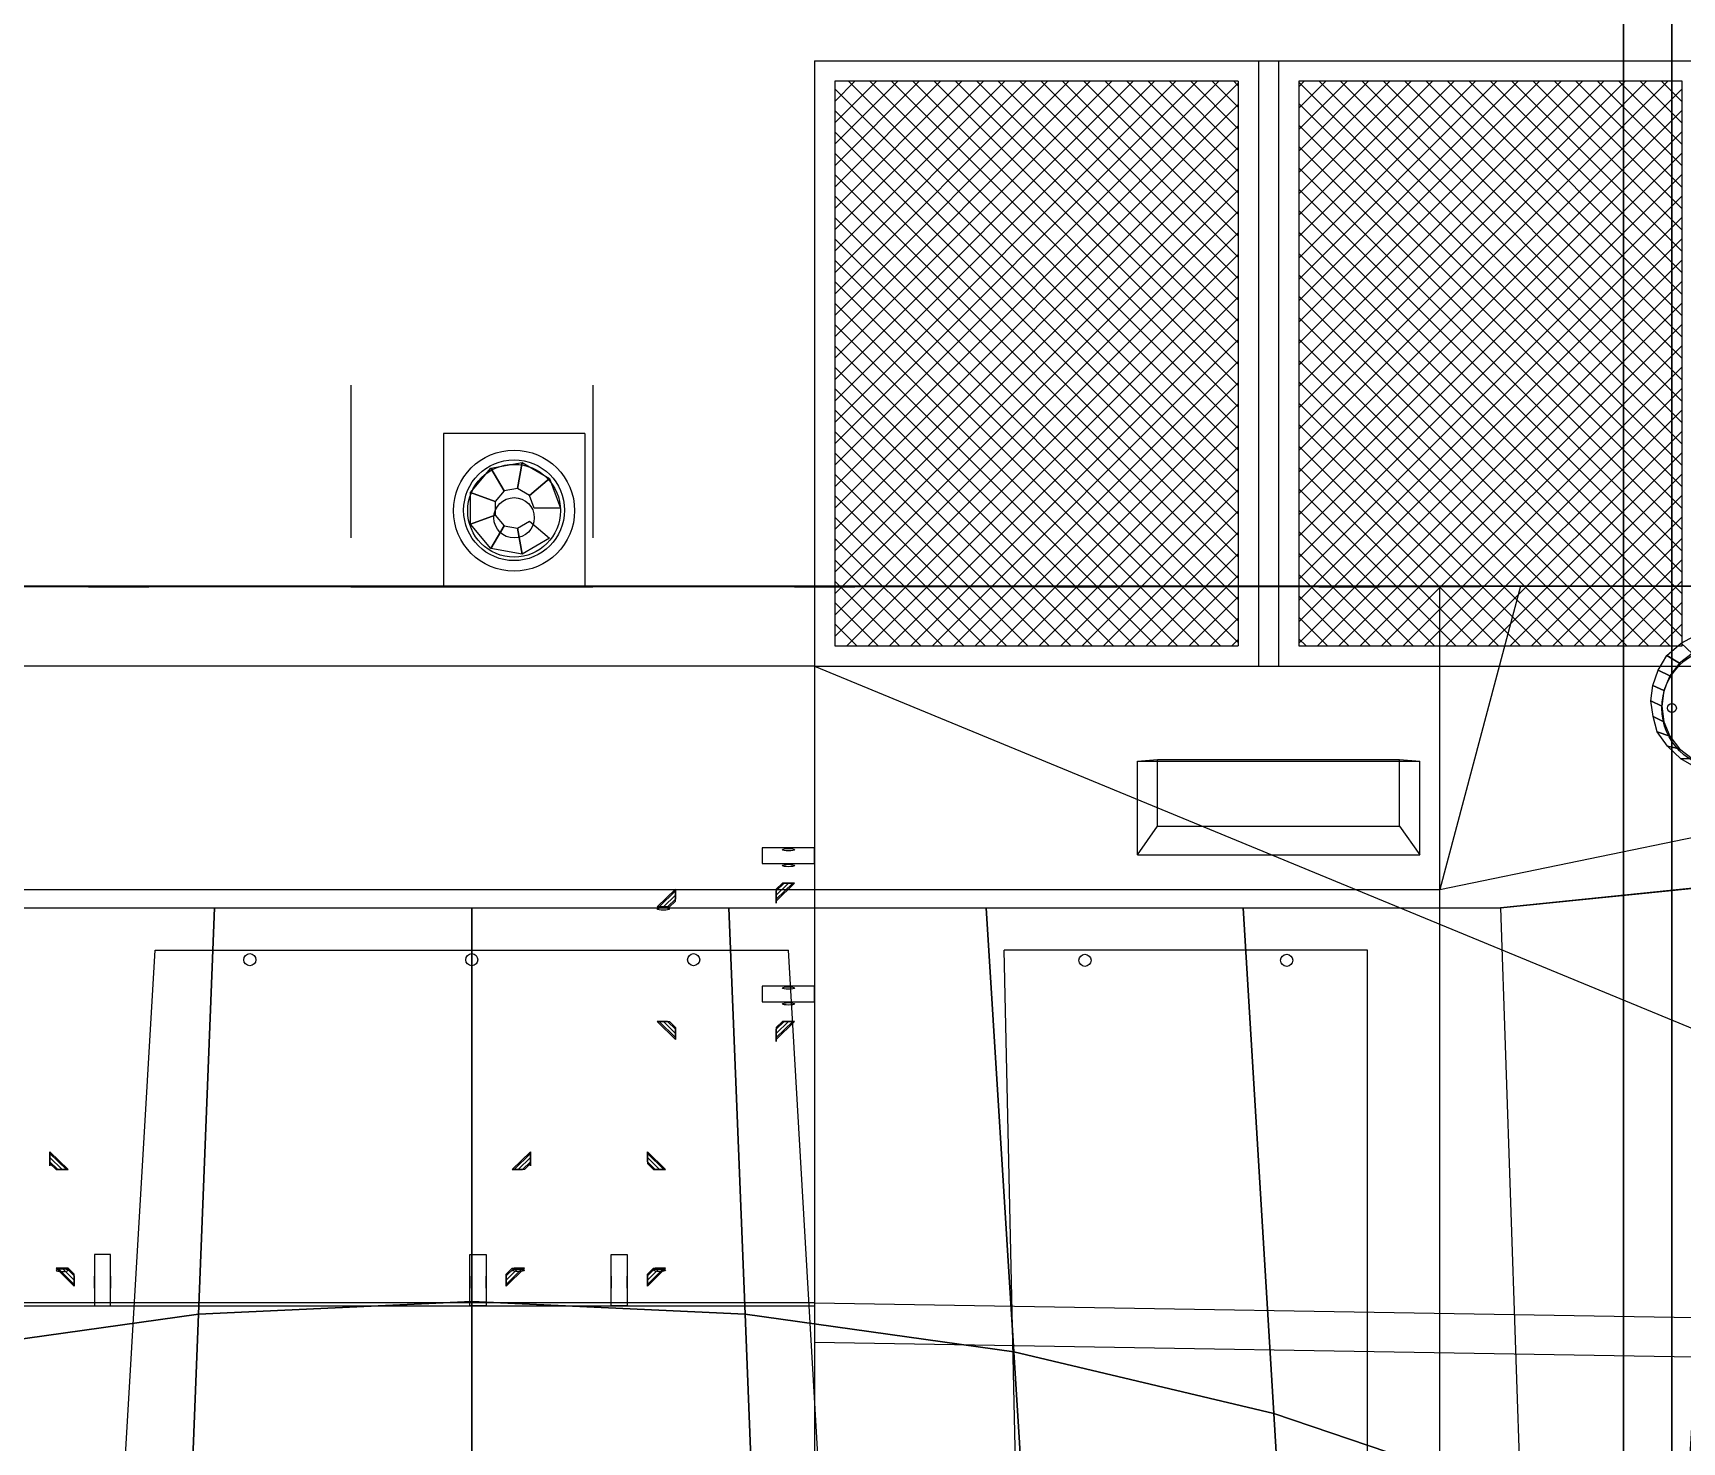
# Model space of a CAD drawing. Extents: x -54 to 215, y -235 to 116.
# Drawn here: x 120.43 to 161.3, y -32.39 to 2.52 of the extents above; entities that cross this region are included whole.
import ezdxf

# ---------------------------------------------------------------- set-up
doc = ezdxf.new("R2010")
doc.units = 0
doc.layers.get('0').update_dxf_attribs({"linetype": 'CONTINUOUS'})
doc.layers.add('A', color=7, linetype='CONTINUOUS')
doc.layers.add('HATCH', color=7, linetype='CONTINUOUS')

# ---------------------------------------------------------------- blocks, each defined once
blk = doc.blocks.new('*X')
at = {"color": 0}
for p, q in [((-21.633, -22.164, 11.2), (-12.11, -12.64, 11.2)), ((-21.633, -21.633, 11.2), (-12.64, -12.64, 11.2)), ((-21.633, -21.103, 11.2), (-13.17, -12.64, 11.2)), ((-21.633, -20.573, 11.2), (-13.701, -12.64, 11.2)), ((-21.633, -20.042, 11.2), (-14.231, -12.64, 11.2)), ((-21.633, -19.512, 11.2), (-14.761, -12.64, 11.2)), ((-21.633, -18.982, 11.2), (-15.292, -12.64, 11.2)), ((-21.633, -18.451, 11.2), (-15.822, -12.64, 11.2)), ((-21.633, -17.921, 11.2), (-16.352, -12.64, 11.2)), ((-21.633, -17.391, 11.2), (-16.883, -12.64, 11.2)), ((-21.633, -16.86, 11.2), (-17.413, -12.64, 11.2)), ((-21.633, -16.33, 11.2), (-17.943, -12.64, 11.2)), ((-21.633, -15.8, 11.2), (-18.474, -12.64, 11.2)), ((-21.633, -15.269, 11.2), (-19.004, -12.64, 11.2)), ((-21.633, -14.739, 11.2), (-19.534, -12.64, 11.2)), ((-21.633, -14.209, 11.2), (-20.065, -12.64, 11.2)), ((-21.633, -13.678, 11.2), (-20.595, -12.64, 11.2)), ((-21.633, -13.148, 11.2), (-21.125, -12.64, 11.2)), ((-11.633, -22.308, 11.2), (-21.301, -12.64, 11.2)), ((-11.633, -21.778, 11.2), (-20.771, -12.64, 11.2)), ((-11.633, -21.247, 11.2), (-20.24, -12.64, 11.2)), ((-11.633, -20.717, 11.2), (-19.71, -12.64, 11.2)), ((-11.633, -20.187, 11.2), (-19.18, -12.64, 11.2)), ((-11.633, -19.656, 11.2), (-18.649, -12.64, 11.2)), ((-11.633, -19.126, 11.2), (-18.119, -12.64, 11.2)), ((-11.633, -18.596, 11.2), (-17.589, -12.64, 11.2)), ((-11.633, -18.065, 11.2), (-17.058, -12.64, 11.2)), ((-11.633, -17.535, 11.2), (-16.528, -12.64, 11.2)), ((-11.633, -17.005, 11.2), (-15.998, -12.64, 11.2)), ((-11.633, -16.474, 11.2), (-15.467, -12.64, 11.2)), ((-11.633, -15.944, 11.2), (-14.937, -12.64, 11.2)), ((-11.633, -15.414, 11.2), (-14.407, -12.64, 11.2)), ((-11.633, -14.883, 11.2), (-13.876, -12.64, 11.2)), ((-11.633, -14.353, 11.2), (-13.346, -12.64, 11.2)), ((-11.633, -13.823, 11.2), (-12.816, -12.64, 11.2)), ((-11.633, -13.292, 11.2), (-12.285, -12.64, 11.2)), ((-11.633, -12.762, 11.2), (-11.755, -12.64, 11.2)), ((-10.133, -18.619, 11.2), (-4.155, -12.64, 11.2)), ((-10.133, -18.088, 11.2), (-4.685, -12.64, 11.2)), ((-10.133, -17.558, 11.2), (-5.215, -12.64, 11.2)), ((-10.133, -17.028, 11.2), (-5.746, -12.64, 11.2)), ((-10.133, -16.497, 11.2), (-6.276, -12.64, 11.2)), ((-10.133, -15.967, 11.2), (-6.806, -12.64, 11.2)), ((-10.133, -15.437, 11.2), (-7.337, -12.64, 11.2)), ((-10.133, -14.906, 11.2), (-7.867, -12.64, 11.2)), ((-10.133, -14.376, 11.2), (-8.397, -12.64, 11.2)), ((-10.133, -13.846, 11.2), (-8.928, -12.64, 11.2)), ((-10.133, -13.315, 11.2), (-9.458, -12.64, 11.2)), ((-10.133, -12.785, 11.2), (-9.988, -12.64, 11.2)), ((-10.133, -19.149, 11.2), (-3.624, -12.64, 11.2)), ((-10.133, -19.679, 11.2), (-3.094, -12.64, 11.2)), ((-10.133, -20.21, 11.2), (-2.564, -12.64, 11.2)), ((-10.133, -20.74, 11.2), (-2.033, -12.64, 11.2)), ((-10.133, -21.27, 11.2), (-1.503, -12.64, 11.2)), ((-10.133, -21.8, 11.2), (-0.973, -12.64, 11.2)), ((-0.633, -22.171, 11.2), (-10.133, -12.671, 11.2)), ((-0.633, -21.641, 11.2), (-9.634, -12.64, 11.2)), ((-0.633, -21.11, 11.2), (-9.103, -12.64, 11.2)), ((-0.633, -20.58, 11.2), (-8.573, -12.64, 11.2)), ((-0.633, -20.05, 11.2), (-8.043, -12.64, 11.2)), ((-0.633, -19.519, 11.2), (-7.512, -12.64, 11.2)), ((-0.633, -18.989, 11.2), (-6.982, -12.64, 11.2)), ((-0.633, -18.459, 11.2), (-6.452, -12.64, 11.2)), ((-0.633, -17.928, 11.2), (-5.921, -12.64, 11.2)), ((-0.633, -17.398, 11.2), (-5.391, -12.64, 11.2)), ((-0.633, -16.868, 11.2), (-4.861, -12.64, 11.2)), ((-0.633, -16.337, 11.2), (-4.33, -12.64, 11.2)), ((-0.633, -15.807, 11.2), (-3.8, -12.64, 11.2)), ((-0.633, -15.277, 11.2), (-3.27, -12.64, 11.2)), ((-0.633, -14.746, 11.2), (-2.739, -12.64, 11.2)), ((-0.633, -14.216, 11.2), (-2.209, -12.64, 11.2)), ((-0.633, -13.686, 11.2), (-1.679, -12.64, 11.2)), ((-0.633, -13.155, 11.2), (-1.149, -12.64, 11.2)), ((-21.633, -22.694, 11.2), (-11.633, -12.694, 11.2)), ((-11.633, -22.838, 11.2), (-21.633, -12.838, 11.2)), ((-10.133, -22.331, 11.2), (-0.633, -12.831, 11.2)), ((-21.633, -23.224, 11.2), (-11.633, -13.224, 11.2)), ((-11.633, -23.369, 11.2), (-21.633, -13.369, 11.2)), ((-0.633, -22.701, 11.2), (-10.133, -13.201, 11.2)), ((-10.133, -22.861, 11.2), (-0.633, -13.361, 11.2)), ((-21.633, -23.755, 11.2), (-11.633, -13.755, 11.2)), ((-0.633, -23.232, 11.2), (-10.133, -13.732, 11.2)), ((-10.133, -23.391, 11.2), (-0.633, -13.891, 11.2)), ((-11.633, -23.899, 11.2), (-21.633, -13.899, 11.2)), ((-21.633, -24.285, 11.2), (-11.633, -14.285, 11.2)), ((-0.633, -23.762, 11.2), (-10.133, -14.262, 11.2)), ((-11.633, -24.429, 11.2), (-21.633, -14.429, 11.2)), ((-10.133, -23.922, 11.2), (-0.633, -14.422, 11.2)), ((-21.633, -24.815, 11.2), (-11.633, -14.815, 11.2)), ((-11.633, -24.96, 11.2), (-21.633, -14.96, 11.2)), ((-0.633, -24.292, 11.2), (-10.133, -14.792, 11.2)), ((-10.133, -24.452, 11.2), (-0.633, -14.952, 11.2)), ((-21.633, -25.346, 11.2), (-11.633, -15.346, 11.2)), ((-11.633, -25.49, 11.2), (-21.633, -15.49, 11.2)), ((-0.633, -24.823, 11.2), (-10.133, -15.323, 11.2)), ((-10.133, -24.982, 11.2), (-0.633, -15.482, 11.2)), ((-21.633, -25.876, 11.2), (-11.633, -15.876, 11.2)), ((-0.633, -25.353, 11.2), (-10.133, -15.853, 11.2)), ((-11.633, -26.02, 11.2), (-21.633, -16.02, 11.2)), ((-10.133, -25.513, 11.2), (-0.633, -16.013, 11.2)), ((-21.633, -26.406, 11.2), (-11.633, -16.406, 11.2)), ((-11.633, -26.551, 11.2), (-21.633, -16.551, 11.2)), ((-0.633, -25.883, 11.2), (-10.133, -16.383, 11.2)), ((-10.133, -26.043, 11.2), (-0.633, -16.543, 11.2)), ((-12.074, -26.64, 11.2), (-21.633, -17.081, 11.2)), ((-21.337, -26.64, 11.2), (-11.633, -16.937, 11.2)), ((-0.633, -26.414, 11.2), (-10.133, -16.914, 11.2)), ((-10.133, -26.573, 11.2), (-0.633, -17.073, 11.2)), ((-20.806, -26.64, 11.2), (-11.633, -17.467, 11.2)), ((-0.937, -26.64, 11.2), (-10.133, -17.444, 11.2)), ((-12.604, -26.64, 11.2), (-21.633, -17.611, 11.2)), ((-1.467, -26.64, 11.2), (-10.133, -17.974, 11.2)), ((-9.67, -26.64, 11.2), (-0.633, -17.604, 11.2)), ((-13.135, -26.64, 11.2), (-21.633, -18.142, 11.2)), ((-20.276, -26.64, 11.2), (-11.633, -17.997, 11.2)), ((-9.139, -26.64, 11.2), (-0.633, -18.134, 11.2)), ((-13.665, -26.64, 11.2), (-21.633, -18.672, 11.2)), ((-19.746, -26.64, 11.2), (-11.633, -18.528, 11.2)), ((-1.998, -26.64, 11.2), (-10.133, -18.505, 11.2)), ((-8.609, -26.64, 11.2), (-0.633, -18.664, 11.2)), ((-14.195, -26.64, 11.2), (-21.633, -19.202, 11.2)), ((-19.215, -26.64, 11.2), (-11.633, -19.058, 11.2)), ((-2.528, -26.64, 11.2), (-10.133, -19.035, 11.2)), ((-8.079, -26.64, 11.2), (-0.633, -19.195, 11.2)), ((-18.685, -26.64, 11.2), (-11.633, -19.588, 11.2)), ((-3.058, -26.64, 11.2), (-10.133, -19.565, 11.2)), ((-14.726, -26.64, 11.2), (-21.633, -19.733, 11.2)), ((-7.548, -26.64, 11.2), (-0.633, -19.725, 11.2)), ((-15.256, -26.64, 11.2), (-21.633, -20.263, 11.2)), ((-18.155, -26.64, 11.2), (-11.633, -20.119, 11.2)), ((-3.589, -26.64, 11.2), (-10.133, -20.096, 11.2)), ((-7.018, -26.64, 11.2), (-0.633, -20.255, 11.2)), ((-15.786, -26.64, 11.2), (-21.633, -20.793, 11.2)), ((-17.624, -26.64, 11.2), (-11.633, -20.649, 11.2)), ((-4.119, -26.64, 11.2), (-10.133, -20.626, 11.2)), ((-6.488, -26.64, 11.2), (-0.633, -20.786, 11.2)), ((-17.094, -26.64, 11.2), (-11.633, -21.179, 11.2)), ((-4.649, -26.64, 11.2), (-10.133, -21.156, 11.2)), ((-16.317, -26.64, 11.2), (-21.633, -21.324, 11.2)), ((-5.957, -26.64, 11.2), (-0.633, -21.316, 11.2)), ((-16.847, -26.64, 11.2), (-21.633, -21.854, 11.2)), ((-16.564, -26.64, 11.2), (-11.633, -21.71, 11.2)), ((-5.18, -26.64, 11.2), (-10.133, -21.687, 11.2)), ((-5.427, -26.64, 11.2), (-0.633, -21.846, 11.2)), ((-17.377, -26.64, 11.2), (-21.633, -22.384, 11.2)), ((-16.033, -26.64, 11.2), (-11.633, -22.24, 11.2)), ((-5.71, -26.64, 11.2), (-10.133, -22.217, 11.2)), ((-4.897, -26.64, 11.2), (-0.633, -22.377, 11.2)), ((-15.503, -26.64, 11.2), (-11.633, -22.77, 11.2)), ((-6.24, -26.64, 11.2), (-10.133, -22.747, 11.2)), ((-17.908, -26.64, 11.2), (-21.633, -22.914, 11.2)), ((-6.771, -26.64, 11.2), (-10.133, -23.278, 11.2)), ((-4.366, -26.64, 11.2), (-0.633, -22.907, 11.2)), ((-18.438, -26.64, 11.2), (-21.633, -23.445, 11.2)), ((-14.973, -26.64, 11.2), (-11.633, -23.3, 11.2)), ((-3.836, -26.64, 11.2), (-0.633, -23.437, 11.2)), ((-18.968, -26.64, 11.2), (-21.633, -23.975, 11.2)), ((-14.442, -26.64, 11.2), (-11.633, -23.831, 11.2)), ((-7.301, -26.64, 11.2), (-10.133, -23.808, 11.2)), ((-3.306, -26.64, 11.2), (-0.633, -23.968, 11.2)), ((-19.499, -26.64, 11.2), (-21.633, -24.505, 11.2)), ((-13.912, -26.64, 11.2), (-11.633, -24.361, 11.2)), ((-7.831, -26.64, 11.2), (-10.133, -24.338, 11.2)), ((-2.775, -26.64, 11.2), (-0.633, -24.498, 11.2)), ((-13.382, -26.64, 11.2), (-11.633, -24.891, 11.2)), ((-8.362, -26.64, 11.2), (-10.133, -24.869, 11.2)), ((-20.029, -26.64, 11.2), (-21.633, -25.036, 11.2)), ((-2.245, -26.64, 11.2), (-0.633, -25.028, 11.2)), ((-20.559, -26.64, 11.2), (-21.633, -25.566, 11.2)), ((-12.851, -26.64, 11.2), (-11.633, -25.422, 11.2)), ((-8.892, -26.64, 11.2), (-10.133, -25.399, 11.2)), ((-1.715, -26.64, 11.2), (-0.633, -25.559, 11.2)), ((-21.09, -26.64, 11.2), (-21.633, -26.096, 11.2)), ((-12.321, -26.64, 11.2), (-11.633, -25.952, 11.2)), ((-9.422, -26.64, 11.2), (-10.133, -25.929, 11.2)), ((-1.184, -26.64, 11.2), (-0.633, -26.089, 11.2)), ((-11.791, -26.64, 11.2), (-11.633, -26.482, 11.2)), ((-9.953, -26.64, 11.2), (-10.133, -26.46, 11.2)), ((-21.62, -26.64, 11.2), (-21.633, -26.627, 11.2)), ((-0.654, -26.64, 11.2), (-0.633, -26.619, 11.2))]:
    blk.add_line(p, q, dxfattribs=at)
blk = doc.blocks.new('A')
at = {"color": 0}
for p, q in [((-0.4, 1.3), (-0.4, 0)), ((0, 1.3), (-0.4, 1.3)), ((0, 0), (0, 1.3)), ((3.5, 1.3), (3.1, 1.3)), ((3.1, 1.3), (3.1, 0)), ((3.5, 0), (3.5, 1.3)), ((-0.4, 0), (0, 0)), ((3.1, 0), (3.5, 0))]:
    blk.add_line(p, q, dxfattribs=at)
at = {"color": 0, "extrusion": (1, -6.12574e-17, -1.83664e-16)}
blk.add_circle((3.75, 0.25, 2), 0.15, dxfattribs=at)
at = {"color": 0, "extrusion": (-1.83664e-16, -1, -1.83664e-16)}
for centre in [(-1.2, 0.25, -0.95), (2.3, 0.25, -0.95), (2.3, 0.25, -0.95)]:
    blk.add_circle(centre, 0.15, dxfattribs=at)
at = {"color": 0, "extrusion": (1, 0, -1.83664e-16)}
for centre in [(0.65, 0.25, -0.4), (0.65, 0.25), (0.65, 0.25, 3.1), (0.65, 0.25, 3.5)]:
    blk.add_circle(centre, 0.15, dxfattribs=at)
at = {"color": 0, "invisible_edges": 15}
for points in [[(0, 1.3), (0, 0), (-0.4, 0), (-0.4, 1.3)], [(0, 1.3, 0.5), (0, 0, 0.5), (-0.4, 0, 0.5), (-0.4, 1.3, 0.5)], [(3.5, 1.3), (3.5, 0), (3.1, 0), (3.1, 1.3)], [(3.5, 1.3, 0.5), (3.5, 0, 0.5), (3.1, 0, 0.5), (3.1, 1.3, 0.5)]]:
    blk.add_3dface(points, dxfattribs=at)
at = {"color": 0}
mesh = blk.add_polymesh((2, 8), dxfattribs=dict(at, n_close=True))
for k, corner in enumerate([(-1.05, 3.45), (-1.094, 3.45), (-1.2, 3.45), (-1.306, 3.45), (-1.35, 3.45), (-1.306, 3.45), (-1.2, 3.45), (-1.094, 3.45), (-0.9, 3.6), (-0.9, 3.644), (-0.9, 3.75), (-0.9, 3.856), (-0.9, 3.9), (-0.9, 3.856), (-0.9, 3.75), (-0.9, 3.644)]):
    mesh.set_mesh_vertex(divmod(k, 8), corner)
mesh = blk.add_polymesh((2, 8), dxfattribs=dict(at, n_close=True))
for k, corner in enumerate([(2.15, 3.45), (2.194, 3.45), (2.3, 3.45), (2.406, 3.45), (2.45, 3.45), (2.406, 3.45), (2.3, 3.45), (2.194, 3.45), (2, 3.6), (2, 3.644), (2, 3.75), (2, 3.856), (2, 3.9), (2, 3.856), (2, 3.75), (2, 3.644)]):
    mesh.set_mesh_vertex(divmod(k, 8), corner)
mesh = blk.add_polymesh((2, 8), dxfattribs=dict(at, n_close=True))
for k, corner in enumerate([(-1.05, 0.95), (-1.094, 0.95), (-1.2, 0.95), (-1.306, 0.95), (-1.35, 0.95), (-1.306, 0.95), (-1.2, 0.95), (-1.094, 0.95), (-0.9, 0.8), (-0.9, 0.756), (-0.9, 0.65), (-0.9, 0.544), (-0.9, 0.5), (-0.9, 0.544), (-0.9, 0.65), (-0.9, 0.756)]):
    mesh.set_mesh_vertex(divmod(k, 8), corner)
mesh = blk.add_polymesh((2, 8), dxfattribs=dict(at, n_close=True))
for k, corner in enumerate([(2.45, 0.95), (2.406, 0.95), (2.3, 0.95), (2.194, 0.95), (2.15, 0.95), (2.194, 0.95), (2.3, 0.95), (2.406, 0.95), (2.6, 0.8), (2.6, 0.756), (2.6, 0.65), (2.6, 0.544), (2.6, 0.5), (2.6, 0.544), (2.6, 0.65), (2.6, 0.756)]):
    mesh.set_mesh_vertex(divmod(k, 8), corner)
blk = doc.blocks.new('M-1-01')
at = {"color": 0, "extrusion": (0, -0.199309, 0.979937)}
blk.add_line((-22.133, -43.901, 8.091), (-0.333, -44.257, 9.683), dxfattribs=at)
at = {"layer": 'A', "color": 0}
for p, q in [((-22.133, -12.14, 11.5), (-22.133, -27.14, 11.5)), ((-22.133, -12.14, 11.5), (1.867, -12.14, 11.5)), ((-11.133, -12.14, 11.5), (-11.133, -27.14, 11.5)), ((-10.633, -12.14, 11.5), (-10.633, -27.14, 11.5)), ((-21.633, -12.64, 11.5), (-21.633, -26.64, 11.5)), ((-11.633, -12.64, 11.5), (-21.633, -12.64, 11.5)), ((-11.633, -12.64, 11.5), (-11.633, -26.64, 11.5)), ((-0.633, -12.64, 11.5), (-10.133, -12.64, 11.5)), ((-10.133, -12.64, 11.5), (-10.133, -26.64, 11.5)), ((-0.633, -26.64, 11.5), (-0.633, -12.64, 11.5)), ((-21.633, -26.64, 11.5), (-11.633, -26.64, 11.5)), ((-10.133, -26.64, 11.5), (-0.633, -26.64, 11.5)), ((-22.133, -27.14, 11.5), (-48.133, -27.14, 11.5)), ((-22.133, -27.14, 11.5), (-0.133, -27.14, 11.5)), ((-22.133, -27.14, 11.5), (-0.333, -36.14, 11.5)), ((-22.133, -42.921, 8.29), (-48.133, -42.921, 8.29)), ((-48.133, -42.999, 8.674), (-22.133, -42.999, 8.674)), ((-22.133, -42.921, 8.29), (-0.333, -43.282, 9.901))]:
    blk.add_line(p, q, dxfattribs=at)
at = {"layer": 'A', "color": 0, "extrusion": (0, -0.199309, 0.979937)}
for p, q in [((-22.133, -27.14, 11.9), (-22.133, -42.999, 8.674)), ((-22.133, -27.14, 11.5), (-22.133, -42.921, 8.29)), ((-22.133, -42.921, 8.29), (-22.133, -42.999, 8.674)), ((-22.133, -42.921, 8.29), (-22.133, -56.64, 5.5))]:
    blk.add_line(p, q, dxfattribs=at)
at = {"layer": 'A', "color": 0, "extrusion": (-0.062999, -0.198913, 0.97799)}
blk.add_line((-22.133, -42.921, 8.59), (-22.133, -43.961, 8.385), dxfattribs=at)
at = {"layer": 'A', "color": 0, "invisible_edges": 15}
for points in [[(-61.633, 13.86, 11.9), (-61.633, -12.14, 11.9), (1.867, -12.14, 11.9), (1.867, 13.86, 11.9)], [(-48.133, -12.14, 11.9), (-22.133, -12.14, 11.9), (-22.133, -27.14, 11.9), (-48.133, -27.14, 11.9)], [(-22.133, -27.14, 11.5), (-22.133, -12.14, 11.5), (-21.633, -12.14, 11.5), (-21.633, -27.14, 11.5)], [(-21.633, -12.14, 11.5), (-11.633, -12.14, 11.5), (-11.633, -12.64, 11.5), (-21.633, -12.64, 11.5)], [(-11.133, -12.14, 11.5), (-11.133, -26.64, 11.5), (-11.633, -26.64, 11.5), (-11.633, -12.14, 11.5)], [(-11.133, -12.14, 11.5), (-11.133, -27.14, 11.5), (-10.133, -27.14, 11.5), (-10.133, -12.14, 11.5)], [(-10.133, -12.64, 11.5), (-10.133, -12.14, 11.5), (-0.633, -12.14, 11.5), (-0.633, -12.64, 11.5)], [(-0.133, -12.14, 11.5), (-0.133, -26.64, 11.5), (-0.633, -26.64, 11.5), (-0.633, -12.14, 11.5)], [(-21.633, -12.64, 11.2), (-11.633, -12.64, 11.2), (-11.633, -26.64, 11.2), (-21.633, -26.64, 11.2)], [(-10.133, -12.64, 11.2), (-0.633, -12.64, 11.2), (-0.633, -26.64, 11.2), (-10.133, -26.64, 11.2)], [(-21.633, -27.14, 11.5), (-21.633, -26.64, 11.5), (-11.133, -26.64, 11.5), (-11.133, -27.14, 11.5)], [(-10.133, -27.14, 11.5), (-10.133, -26.64, 11.5), (-0.133, -26.64, 11.5), (-0.133, -27.14, 11.5)], [(-48.133, -27.14, 11.9), (-22.133, -27.14, 11.9), (-22.133, -42.999, 8.674), (-48.133, -42.999, 8.674)], [(-48.133, -42.921, 8.29), (-48.133, -27.14, 11.5), (-22.133, -27.14, 11.5), (-22.133, -42.921, 8.29)], [(-22.133, -27.14, 11.9), (-22.133, -27.14, 11.5), (-22.133, -42.921, 8.29), (-22.133, -42.999, 8.674)], [(-22.133, -27.14, 11.5), (2.867, -27.14, 11.5), (2.867, -36.14, 11.5), (-0.333, -36.14, 11.5)], [(-22.133, -27.14, 11.5), (-0.333, -36.14, 11.5), (-0.333, -62.94, 5.5), (-22.133, -54.68, 5.899)], [(-80.633, -56.64, 5.5), (-22.133, -56.64, 5.5), (-22.133, -42.921, 8.29), (-80.633, -42.921, 8.29)], [(-48.133, -42.999, 8.674), (-22.133, -42.999, 8.674), (-22.133, -42.921, 8.29), (-48.133, -42.921, 8.29)], [(-22.133, -42.921, 8.59), (-22.133, -42.921, 8.29), (-22.133, -43.901, 8.091), (-22.133, -43.961, 8.385)], [(-22.133, -42.921, 8.59), (-22.133, -43.961, 8.385), (-0.333, -44.317, 9.977), (-0.333, -43.282, 10.201)]]:
    blk.add_3dface(points, dxfattribs=at)
at = {"layer": 'A', "color": 0, "extrusion": (0, -0.199309, 0.979937), "rotation": 90}
blk.add_blockref('A', (-22.133, -32.316, 17.071), dxfattribs=at)
at = {"layer": 'A', "color": 0, "extrusion": (0, -0.199309, 0.979937)}
blk.add_blockref('A', (-43.087, -40.407, 17.071), dxfattribs=at)
at = {"layer": 'A', "color": 0, "extrusion": (0, -0.199309, 0.979937), "xscale": -1}
blk.add_blockref('A', (-27.179, -40.407, 17.071), dxfattribs=at)
at = {"layer": 'HATCH', "color": 0}
blk.add_blockref('*X', (0, 0), dxfattribs=at)
blk.add_blockref('*X', (0, 0), dxfattribs=at)
blk.add_blockref('*X', (0, 0), dxfattribs=at)
blk.add_blockref('*X', (0, 0), dxfattribs=at)
blk.add_blockref('*X', (0, 0), dxfattribs=at)
blk.add_blockref('*X', (0, 0), dxfattribs=at)
blk.add_blockref('*X', (0, 0), dxfattribs=at)
blk.add_blockref('*X', (0, 0), dxfattribs=at)
blk = doc.blocks.new('M-1-07')
at = {"color": 0}
blk.add_line((24, 14, 25.5), (24, 66, 24), dxfattribs=at)
at = {"color": 0, "invisible_edges": 15}
for points in [[(3, 78.5, 22), (3, 74.7, 16), (-3, 74.7, 16), (-3, 78.5, 22)], [(-3, 73.5, 22), (-3, 78.5, 22), (-3, 74.7, 16), (-3, 73.5, 16)], [(3, 73.5, 22), (3, 78.5, 22), (3, 74.7, 16), (3, 73.5, 16)], [(-0.7, 73.5, 22.4), (-0.7, 77.3, 22.4), (2.8, 77.3, 22.4), (2.8, 73.5, 22.4)], [(-8, 73.7, 16), (-9.5, 73.7, 16), (-9.5, 73.7, 16.2), (-8, 73.7, 16.2)], [(-8, 73.7, 23), (-9.5, 73.7, 23), (-9.5, 73.7, 22.8), (-8, 73.7, 22.8)], [(8, 73.7, 23), (9.5, 73.7, 23), (9.5, 73.7, 22.8), (8, 73.7, 22.8)], [(8, 73.7, 16), (9.5, 73.7, 16), (9.5, 73.7, 16.2), (8, 73.7, 16.2)], [(14.5, 73.7, 23), (16, 73.7, 23), (16, 73.7, 22.8), (14.5, 73.7, 22.8)], [(14.5, 73.7, 16), (16, 73.7, 16), (16, 73.7, 16.2), (14.5, 73.7, 16.2)], [(21, 73.7, 23), (22.5, 73.7, 23), (22.5, 73.7, 22.8), (21, 73.7, 22.8)], [(21, 73.7, 16), (22.5, 73.7, 16), (22.5, 73.7, 16.2), (21, 73.7, 16.2)], [(22.8, 73.7, 20.25), (22.8, 73.7, 18.75), (22.6, 73.7, 18.75), (22.6, 73.7, 20.25)], [(25.5, 65.5, 6), (36, 73.5, 15), (-36, 73.5, 15), (-25.5, 65.5, 6)], [(24, 66, 24), (36, 73.5, 15), (-36, 73.5, 15), (-24, 66, 24)], [(24, 73.5, 24), (-24, 73.5, 24), (-26, 73.5, 15), (26, 73.5, 15)], [(24, 66, 24), (-24, 66, 24), (-24, 73.5, 24), (24, 73.5, 24)], [(24, 66, 24), (31.25, 67.5, 23.5), (36, 73.5, 15)], [(24, 73.5, 24), (26, 73.5, 15), (24, 66, 24)], [(25.5, 65.5, 6), (36, 73.5, 15), (40.25, 67, 8)], [(16.5, 69.154, 10.111), (17, 69.196, 9.405), (17, 67.535, 7.536), (16.5, 66.829, 7.495)], [(16.5, 69.154, 10.111), (17, 69.196, 9.405), (23, 69.196, 9.405), (23.5, 69.154, 10.111)], [(17, 69.196, 9.405), (23, 69.196, 9.405), (23, 67.535, 7.536), (17, 67.535, 7.536)], [(23.5, 69.154, 10.111), (23, 69.196, 9.405), (23, 67.535, 7.536), (23.5, 66.829, 7.495)], [(16.5, 66.829, 7.495), (17, 67.535, 7.536), (23, 67.535, 7.536), (23.5, 66.829, 7.495)], [(24, 14, 25.5), (31.25, 12.5, 23.5), (31.25, 67.5, 23.5), (24, 66, 24)], [(-24, 40.407, 24.738), (24, 40.407, 24.738), (24, 66, 24), (-24, 66, 24)], [(-9.2, 41.398, 25.21), (-7.85, 64.514, 24.543), (7.85, 64.514, 24.543), (9.2, 41.398, 25.21)], [(22.2, 41.384, 25.21), (22.2, 64.5, 24.543), (13.2, 64.5, 24.543), (13.7, 41.384, 25.21)]]:
    blk.add_3dface(points, dxfattribs=at)
at = {"layer": 'A', "color": 0, "extrusion": (0, 1, 3.15797e-15)}
for p, q in [((-3, 78.5, 22), (-3, 74.7, 16)), ((3, 78.5, 22), (3, 74.7, 16)), ((-9.5, 73.5, 16), (-8, 73.5, 16)), ((-9.5, 73.5, 16.2), (-9.5, 73.5, 16)), ((-8, 73.5, 16.2), (-9.5, 73.5, 16.2)), ((-8, 73.5, 22.8), (-9.5, 73.5, 22.8)), ((-9.5, 73.5, 22.8), (-9.5, 73.5, 23)), ((-9.5, 73.5, 23), (-8, 73.5, 23)), ((-8, 73.5, 16), (-8, 73.5, 16.2)), ((-8, 73.5, 23), (-8, 73.5, 22.8)), ((-3, 73.5, 16), (-3, 73.5, 22)), ((-3, 73.5, 22), (3, 73.5, 22)), ((3, 73.5, 16), (-3, 73.5, 16)), ((3, 73.5, 16), (3, 73.5, 22)), ((9.5, 73.5, 23), (8, 73.5, 23)), ((8, 73.5, 22.8), (9.5, 73.5, 22.8)), ((8, 73.5, 23), (8, 73.5, 22.8)), ((8, 73.5, 16), (8, 73.5, 16.2)), ((8, 73.5, 16.2), (9.5, 73.5, 16.2)), ((9.5, 73.5, 16), (8, 73.5, 16)), ((9.5, 73.5, 22.8), (9.5, 73.5, 23)), ((9.5, 73.5, 16.2), (9.5, 73.5, 16)), ((16, 73.5, 23), (14.5, 73.5, 23)), ((14.5, 73.5, 22.8), (16, 73.5, 22.8)), ((14.5, 73.5, 23), (14.5, 73.5, 22.8)), ((14.5, 73.5, 16), (14.5, 73.5, 16.2)), ((14.5, 73.5, 16.2), (16, 73.5, 16.2)), ((16, 73.5, 16), (14.5, 73.5, 16)), ((16, 73.5, 22.8), (16, 73.5, 23)), ((16, 73.5, 16.2), (16, 73.5, 16)), ((21, 73.5, 23), (21, 73.5, 22.8)), ((21, 73.5, 22.8), (22.5, 73.5, 22.8)), ((22.5, 73.5, 23), (21, 73.5, 23)), ((22.5, 73.5, 16), (21, 73.5, 16)), ((21, 73.5, 16.2), (22.5, 73.5, 16.2)), ((21, 73.5, 16), (21, 73.5, 16.2)), ((22.5, 73.5, 22.8), (22.5, 73.5, 23)), ((22.5, 73.5, 16.2), (22.5, 73.5, 16)), ((22.6, 73.5, 18.75), (22.8, 73.5, 18.75)), ((22.6, 73.5, 20.25), (22.6, 73.5, 18.75)), ((22.8, 73.5, 20.25), (22.6, 73.5, 20.25)), ((22.8, 73.5, 18.75), (22.8, 73.5, 20.25))]:
    blk.add_line(p, q, dxfattribs=at)
at = {"layer": 'A', "color": 0}
for p, q in [((2.8, 77.3, 22), (-0.7, 77.3, 22)), ((-0.7, 77.3, 22), (-0.7, 73.5, 22)), ((2.8, 77.3, 22), (2.8, 73.5, 22)), ((36, 73.5, 15), (-36, 73.5, 15)), ((24, 73.5, 24), (-24, 73.5, 24)), ((2.8, 73.5, 22), (-0.7, 73.5, 22)), ((24, 66, 24), (24, 73.5, 24)), ((24, 73.5, 24), (26, 73.5, 15)), ((26, 73.5, 15), (24, 66, 24)), ((26, 73.5, 15), (36, 73.5, 15)), ((16.5, 69.154, 10.111), (23.5, 69.154, 10.111)), ((16.5, 66.829, 7.495), (16.5, 69.154, 10.111)), ((17, 67.535, 7.536), (17, 69.196, 9.405)), ((17, 69.196, 9.405), (23, 69.196, 9.405)), ((23, 67.535, 7.536), (23, 69.196, 9.405)), ((23.5, 66.829, 7.495), (23.5, 69.154, 10.111)), ((17, 67.535, 7.536), (23, 67.535, 7.536)), ((24, 66, 24), (31.25, 67.5, 23.5)), ((16.5, 66.829, 7.495), (23.5, 66.829, 7.495)), ((40.25, 67, 8), (25.5, 65.5, 6)), ((-24, 66, 24), (24, 66, 24)), ((25.5, 65.5, 6), (-25.5, 65.5, 6)), ((13.7, 41.384, 24.71), (13.2, 64.5, 24.043)), ((22.2, 64.5, 24.043), (13.2, 64.5, 24.043)), ((22.2, 41.384, 24.71), (22.2, 64.5, 24.043))]:
    blk.add_line(p, q, dxfattribs=at)
at = {"layer": 'A', "color": 0, "extrusion": (5.34396e-32, 0.747409, -0.664364)}
for p, q in [((16.5, 69.154, 10.111), (17, 69.196, 9.405)), ((23, 69.196, 9.405), (23.5, 69.154, 10.111))]:
    blk.add_line(p, q, dxfattribs=at)
at = {"layer": 'A', "color": 0, "extrusion": (0, 0.747409, -0.664364)}
for p, q in [((16.5, 66.829, 7.495), (17, 67.535, 7.536)), ((23, 67.535, 7.536), (23.5, 66.829, 7.495))]:
    blk.add_line(p, q, dxfattribs=at)
at = {"layer": 'A', "color": 0, "extrusion": (0, 0.028834, 0.999584)}
for p, q in [((-9.2, 41.384, 24.71), (-7.85, 64.5, 24.043)), ((-7.85, 64.5, 24.043), (7.85, 64.5, 24.043)), ((9.2, 41.384, 24.71), (7.85, 64.5, 24.043))]:
    blk.add_line(p, q, dxfattribs=at)
at = {"layer": 'A', "color": 0}
for centre, radius in [((1.05, 75.4, 28.4), 1.5), ((1.05, 75.4, 22.4), 1.25), ((1.05, 75.4, 29.2), 1.15), ((1.05, 75.4, 112.2), 0.5), ((31, 70.5, 23.5), 1.5), ((29.75, 70.5, 23.5), 0.109)]:
    blk.add_circle(centre, radius, dxfattribs=at)
at = {"layer": 'A', "color": 0, "extrusion": (1.37677e-33, 0.028834, 0.999584)}
for centre in [(5.5, -63.53, 26.393), (-15.2, -63.515, 26.393)]:
    blk.add_circle(centre, 0.15, dxfattribs=at)
at = {"layer": 'A', "color": 0, "extrusion": (-2.28359e-33, 0.028834, 0.999584)}
blk.add_circle((0, -63.53, 26.393), 0.15, dxfattribs=at)
at = {"layer": 'A', "color": 0, "extrusion": (0, 0.028834, 0.999584)}
for centre in [(-5.5, -63.53, 26.393), (-20.2, -63.515, 26.393)]:
    blk.add_circle(centre, 0.15, dxfattribs=at)
at = {"layer": 'A', "color": 0}
mesh = blk.add_polymesh((2, 9), dxfattribs=dict(at, n_close=True))
for k, corner in enumerate([(1.55, 75.4), (1.433, 75.721), (1.137, 75.892), (0.8, 75.833), (0.58, 75.571), (0.58, 75.229), (0.8, 74.967), (1.137, 74.908), (1.433, 75.079), (2.2, 75.4), (1.931, 76.139), (1.25, 76.533), (0.475, 76.396), (-0.031, 75.793), (-0.031, 75.007), (0.475, 74.404), (1.25, 74.267), (1.931, 74.661)]):
    mesh.set_mesh_vertex(divmod(k, 9), corner)
mesh = blk.add_polymesh((2, 13), dxfattribs=at)
for k, corner in enumerate([(31, 72), (30.612, 71.949), (30.25, 71.799), (29.939, 71.561), (29.701, 71.25), (29.551, 70.888), (29.5, 70.5), (29.551, 70.112), (29.701, 69.75), (29.939, 69.439), (30.25, 69.201), (30.612, 69.051), (31, 69), (31, 72.424), (30.426, 72.301), (29.978, 72.056), (29.621, 71.749), (29.409, 71.386), (29.277, 71.011), (29.228, 70.625), (29.282, 70.241), (29.384, 69.859), (29.636, 69.508), (29.967, 69.19), (30.418, 68.938), (31, 68.83)]):
    mesh.set_mesh_vertex(divmod(k, 13), corner)
mesh = blk.add_polymesh((13, 3), dxfattribs=at)
for k, corner in enumerate([(25.5, 65.5), (26, 50.892), (26.5, 36.285), (31.073, 66.067), (30.082, 50.064), (29.09, 34.062), (36.646, 66.634), (34.061, 49.128), (31.476, 31.622), (40.496, 65.036), (37.067, 47.009), (33.639, 28.983), (41.19, 59.476), (38.377, 42.821), (35.563, 26.166), (41.885, 53.917), (39.559, 38.554), (37.232, 23.192), (42.58, 48.357), (40.608, 34.221), (38.635, 20.084), (43.275, 42.798), (41.518, 29.832), (39.76, 16.866), (43.97, 37.238), (42.285, 25.4), (40.599, 13.562), (44.665, 31.679), (42.906, 20.938), (41.146, 10.198), (45.36, 26.119), (43.378, 16.459), (41.396, 6.799), (46.055, 20.56), (43.701, 11.975), (41.347, 3.391), (46.75, 15), (43.875, 7.5), (41, 0)]):
    mesh.set_mesh_vertex(divmod(k, 3), corner)
mesh = blk.add_polymesh((9, 3), dxfattribs=at)
for k, corner in enumerate([(25.5, 65.5), (26, 50.892), (26.5, 36.285), (19.125, 65.5), (19.878, 52.965), (20.631, 40.43), (12.75, 65.5), (13.436, 54.493), (14.121, 43.486), (6.375, 65.5), (6.774, 55.429), (7.172, 45.358), (0, 65.5), (0, 55.744), (0, 45.989), (-6.375, 65.5), (-6.774, 55.429), (-7.172, 45.358), (-12.75, 65.5), (-13.436, 54.493), (-14.121, 43.486), (-19.125, 65.5), (-19.878, 52.965), (-20.631, 40.43), (-25.5, 65.5), (-26, 50.892), (-26.5, 36.285)]):
    mesh.set_mesh_vertex(divmod(k, 3), corner)
blk = doc.blocks.new('M-1-05')
at = {"color": 0}
for p, q in [((-1.2, 197.5, -26), (-1.2, 58.7, -26)), ((0, 197.5, -26), (0, 58.7, -26))]:
    blk.add_line(p, q, dxfattribs=at)
at = {"color": 0, "extrusion": (1, 0, -1.83664e-16)}
for p, q in [((0, 170.3, -12.9), (0, 170.3, -24.1)), ((0, 156.4, -12.5), (0, 169.9, -12.5)), ((0, 169.9, -24.5), (0, 156.4, -24.5)), ((0, 156, -24.1), (0, 156, -12.9))]:
    blk.add_line(p, q, dxfattribs=at)
for points in [[(169.297, -13.025), (169.6, -12.85), (169.903, -13.025), (169.903, -13.375), (169.6, -13.55), (169.297, -13.375)], [(169.297, -18.575), (169.6, -18.75), (169.903, -18.575), (169.903, -18.225), (169.6, -18.05), (169.297, -18.225)], [(169.297, -22.275), (169.6, -22.45), (169.903, -22.275), (169.903, -21.925), (169.6, -21.75), (169.297, -21.925)], [(169.297, -23.975), (169.6, -24.15), (169.903, -23.975), (169.903, -23.625), (169.6, -23.45), (169.297, -23.625)], [(167.597, -23.975), (167.9, -24.15), (168.203, -23.975), (168.203, -23.625), (167.9, -23.45), (167.597, -23.625)], [(165.097, -13.025), (165.4, -12.85), (165.703, -13.025), (165.703, -13.375), (165.4, -13.55), (165.097, -13.375)], [(161.825, -22.847), (161.65, -23.15), (161.825, -23.453), (162.175, -23.453), (162.35, -23.15), (162.175, -22.847)], [(162.175, -16.753), (162.35, -16.45), (162.175, -16.147), (161.825, -16.147), (161.65, -16.45), (161.825, -16.753)], [(161.203, -13.025), (160.9, -12.85), (160.597, -13.025), (160.597, -13.375), (160.9, -13.55), (161.203, -13.375)], [(158.953, -19.625), (158.65, -19.45), (158.347, -19.625), (158.347, -19.975), (158.65, -20.15), (158.953, -19.975)], [(158.703, -23.975), (158.4, -24.15), (158.097, -23.975), (158.097, -23.625), (158.4, -23.45), (158.703, -23.625)], [(157.003, -13.025), (156.7, -12.85), (156.397, -13.025), (156.397, -13.375), (156.7, -13.55), (157.003, -13.375)], [(157.003, -23.975), (156.7, -24.15), (156.397, -23.975), (156.397, -23.625), (156.7, -23.45), (157.003, -23.625)], [(157.003, -22.275), (156.7, -22.45), (156.397, -22.275), (156.397, -21.925), (156.7, -21.75), (157.003, -21.925)], [(157.003, -18.575), (156.7, -18.75), (156.397, -18.575), (156.397, -18.225), (156.7, -18.05), (157.003, -18.225)]]:
    blk.add_lwpolyline(points, close=True, dxfattribs=at)
at = {"color": 0, "extrusion": (-1, 0, -1.83664e-16)}
for points in [[(-169.297, -23.975), (-169.6, -24.15), (-169.903, -23.975), (-169.903, -23.625), (-169.6, -23.45), (-169.297, -23.625)], [(-169.297, -22.275), (-169.6, -22.45), (-169.903, -22.275), (-169.903, -21.925), (-169.6, -21.75), (-169.297, -21.925)], [(-169.297, -18.575), (-169.6, -18.75), (-169.903, -18.575), (-169.903, -18.225), (-169.6, -18.05), (-169.297, -18.225)], [(-169.297, -13.025), (-169.6, -12.85), (-169.903, -13.025), (-169.903, -13.375), (-169.6, -13.55), (-169.297, -13.375)], [(-167.597, -23.975), (-167.9, -24.15), (-168.203, -23.975), (-168.203, -23.625), (-167.9, -23.45), (-167.597, -23.625)], [(-165.097, -13.025), (-165.4, -12.85), (-165.703, -13.025), (-165.703, -13.375), (-165.4, -13.55), (-165.097, -13.375)], [(-162.175, -16.753), (-162.35, -16.45), (-162.175, -16.147), (-161.825, -16.147), (-161.65, -16.45), (-161.825, -16.753)], [(-161.825, -22.847), (-161.65, -23.15), (-161.825, -23.453), (-162.175, -23.453), (-162.35, -23.15), (-162.175, -22.847)], [(-161.203, -13.025), (-160.9, -12.85), (-160.597, -13.025), (-160.597, -13.375), (-160.9, -13.55), (-161.203, -13.375)], [(-158.953, -19.625), (-158.65, -19.45), (-158.347, -19.625), (-158.347, -19.975), (-158.65, -20.15), (-158.953, -19.975)], [(-158.703, -23.975), (-158.4, -24.15), (-158.097, -23.975), (-158.097, -23.625), (-158.4, -23.45), (-158.703, -23.625)], [(-157.003, -18.575), (-156.7, -18.75), (-156.397, -18.575), (-156.397, -18.225), (-156.7, -18.05), (-157.003, -18.225)], [(-157.003, -22.275), (-156.7, -22.45), (-156.397, -22.275), (-156.397, -21.925), (-156.7, -21.75), (-157.003, -21.925)], [(-157.003, -23.975), (-156.7, -24.15), (-156.397, -23.975), (-156.397, -23.625), (-156.7, -23.45), (-157.003, -23.625)], [(-157.003, -13.025), (-156.7, -12.85), (-156.397, -13.025), (-156.397, -13.375), (-156.7, -13.55), (-157.003, -13.375)]]:
    blk.add_lwpolyline(points, close=True, dxfattribs=at)
at = {"color": 0, "extrusion": (1, 0, -1.83664e-16)}
for points in [[(157.9, -19.8, 1), (166.1, -19.8, 1)], [(159.4, -19.8, 1), (164.6, -19.8, 1)]]:
    blk.add_lwpolyline(points, format="xyb", close=True, dxfattribs=at)
for points, const_width in [([(158.65, -19.8, 1), (165.35, -19.8, 1)], 1.5), ([(159.45, -19.8, 1), (164.55, -19.8, 1)], 0.1)]:
    blk.add_lwpolyline(points, format="xyb", close=True, dxfattribs=dict(at, const_width=const_width))
at = {"color": 0, "extrusion": (-1, 0, -1.83664e-16)}
for points, const_width in [([(-158.65, -19.8, -1), (-165.35, -19.8, -1)], 1.5), ([(-159.45, -19.8, -1), (-164.55, -19.8, -1)], 0.1)]:
    blk.add_lwpolyline(points, format="xyb", close=True, dxfattribs=dict(at, const_width=const_width))
for points in [[(-157.9, -19.8, -1), (-166.1, -19.8, -1)], [(-159.4, -19.8, -1), (-164.6, -19.8, -1)]]:
    blk.add_lwpolyline(points, format="xyb", close=True, dxfattribs=at)
at = {"color": 0, "extrusion": (1, 2.61931e-48, -1.83664e-16)}
blk.add_lwpolyline([(165.047, -19.975), (165.35, -20.15), (165.653, -19.975), (165.653, -19.625), (165.35, -19.45), (165.047, -19.625)], close=True, dxfattribs=at)
at = {"color": 0, "extrusion": (-1, 2.61931e-48, -1.83664e-16)}
blk.add_lwpolyline([(-165.047, -19.975), (-165.35, -20.15), (-165.653, -19.975), (-165.653, -19.625), (-165.35, -19.45), (-165.047, -19.625)], close=True, dxfattribs=at)
at = {"color": 0, "extrusion": (1, -2.08482e-32, -1.83664e-16)}
blk.add_lwpolyline([(164.551, -21.475), (164.726, -21.778), (165.076, -21.778), (165.251, -21.475), (165.076, -21.172), (164.726, -21.172)], close=True, dxfattribs=at)
at = {"color": 0, "extrusion": (1, 1.21574e-33, -1.83664e-16)}
blk.add_lwpolyline([(164.726, -18.428), (165.076, -18.428), (165.251, -18.125), (165.076, -17.822), (164.726, -17.822), (164.551, -18.125)], close=True, dxfattribs=at)
at = {"color": 0, "extrusion": (-1, 1.21574e-33, -1.83664e-16)}
blk.add_lwpolyline([(-164.726, -18.428), (-165.076, -18.428), (-165.251, -18.125), (-165.076, -17.822), (-164.726, -17.822), (-164.551, -18.125)], close=True, dxfattribs=at)
at = {"color": 0, "extrusion": (-1, -2.08482e-32, -1.83664e-16)}
blk.add_lwpolyline([(-164.551, -21.475), (-164.726, -21.778), (-165.076, -21.778), (-165.251, -21.475), (-165.076, -21.172), (-164.726, -21.172)], close=True, dxfattribs=at)
at = {"color": 0, "extrusion": (1, 7.60742e-33, -1.83664e-16)}
blk.add_lwpolyline([(163.372, -22.526), (163.372, -22.876), (163.675, -23.051), (163.978, -22.876), (163.978, -22.526), (163.675, -22.351)], close=True, dxfattribs=at)
at = {"color": 0, "extrusion": (1, 4.26112e-33, -1.83664e-16)}
blk.add_lwpolyline([(163.675, -17.249), (163.978, -17.074), (163.978, -16.724), (163.675, -16.549), (163.372, -16.724), (163.372, -17.074)], close=True, dxfattribs=at)
at = {"color": 0, "extrusion": (-1, 4.26112e-33, -1.83664e-16)}
blk.add_lwpolyline([(-163.675, -17.249), (-163.978, -17.074), (-163.978, -16.724), (-163.675, -16.549), (-163.372, -16.724), (-163.372, -17.074)], close=True, dxfattribs=at)
at = {"color": 0, "extrusion": (-1, 7.60742e-33, -1.83664e-16)}
blk.add_lwpolyline([(-163.372, -22.526), (-163.372, -22.876), (-163.675, -23.051), (-163.978, -22.876), (-163.978, -22.526), (-163.675, -22.351)], close=True, dxfattribs=at)
at = {"color": 0, "extrusion": (1, 1.18685e-32, -1.83664e-16)}
blk.add_lwpolyline([(160.325, -22.351), (160.022, -22.526), (160.022, -22.876), (160.325, -23.051), (160.628, -22.876), (160.628, -22.526)], close=True, dxfattribs=at)
at = {"color": 0, "extrusion": (1, -1.18685e-32, -1.83664e-16)}
blk.add_lwpolyline([(160.628, -17.074), (160.628, -16.724), (160.325, -16.549), (160.022, -16.724), (160.022, -17.074), (160.325, -17.249)], close=True, dxfattribs=at)
at = {"color": 0, "extrusion": (-1, -1.18685e-32, -1.83664e-16)}
blk.add_lwpolyline([(-160.628, -17.074), (-160.628, -16.724), (-160.325, -16.549), (-160.022, -16.724), (-160.022, -17.074), (-160.325, -17.249)], close=True, dxfattribs=at)
at = {"color": 0, "extrusion": (-1, 1.18685e-32, -1.83664e-16)}
blk.add_lwpolyline([(-160.325, -22.351), (-160.022, -22.526), (-160.022, -22.876), (-160.325, -23.051), (-160.628, -22.876), (-160.628, -22.526)], close=True, dxfattribs=at)
at = {"color": 0, "extrusion": (1, 2.13056e-33, -1.83664e-16)}
blk.add_lwpolyline([(159.274, -21.172), (158.924, -21.172), (158.749, -21.475), (158.924, -21.778), (159.274, -21.778), (159.449, -21.475)], close=True, dxfattribs=at)
at = {"color": 0, "extrusion": (1, -4.57408e-34, -1.83664e-16)}
blk.add_lwpolyline([(159.449, -18.125), (159.274, -17.822), (158.924, -17.822), (158.749, -18.125), (158.924, -18.428), (159.274, -18.428)], close=True, dxfattribs=at)
at = {"color": 0, "extrusion": (-1, -4.57408e-34, -1.83664e-16)}
blk.add_lwpolyline([(-159.449, -18.125), (-159.274, -17.822), (-158.924, -17.822), (-158.749, -18.125), (-158.924, -18.428), (-159.274, -18.428)], close=True, dxfattribs=at)
at = {"color": 0, "extrusion": (-1, 2.13056e-33, -1.83664e-16)}
blk.add_lwpolyline([(-159.274, -21.172), (-158.924, -21.172), (-158.749, -21.475), (-158.924, -21.778), (-159.274, -21.778), (-159.449, -21.475)], close=True, dxfattribs=at)
at = {"color": 0, "extrusion": (1, 0, -1.83664e-16)}
for centre, start, end in [((169.9, -12.9), 0, 90), ((169.9, -24.1), 270, 0), ((156.4, -24.1), 180, 270), ((156.4, -12.9), 90, 180)]:
    blk.add_arc(centre, 0.4, start, end, dxfattribs=at)
at = {"color": 0, "invisible_edges": 15}
blk.add_3dface([(-1.2, 58.7, -26), (0, 58.7, -26), (0, 197.5, -26), (-1.2, 197.5, -26)], dxfattribs=at)
at = {"layer": 'A', "color": 0}
for p, q in [((-1.2, 37, 4.7), (-1.2, 214, 4.7)), ((0, 37, 4.7), (0, 214, 4.7))]:
    blk.add_line(p, q, dxfattribs=at)
at = {"layer": 'A', "color": 0, "invisible_edges": 15}
for points in [[(-1.2, 37, 4.7), (0, 37, 4.7), (0, 214, 4.7), (-1.2, 214, 4.7)], [(-58.3, 58.7, -26), (-58.3, 197.5, -26), (-1.2, 197.5, -26), (-1.2, 58.7, -26)], [(-1.2, 58.7, -26), (-1.2, 197.5, -26), (-1.2, 197.5, 4.7), (-1.2, 37, 4.7)], [(0, 58.7, -26), (0, 197.5, -26), (0, 197.5, 4.7), (0, 37, 4.7)]]:
    blk.add_3dface(points, dxfattribs=at)

msp = doc.modelspace()

# ---------------------------------------------------------------- block references
at = {"color": 0}
msp.add_blockref('M-1-05', (161.055, -187.846), dxfattribs=at)
at = {"color": 0, "extrusion": (3.86209e-19, -0.002094, 0.999998)}
for name, p in [('M-1-01', (161.938, 14.009, 5.327)), ('M-1-07', (131.305, -84.631, 11.327))]:
    msp.add_blockref(name, p, dxfattribs=at)

doc.saveas('drawing.dxf')
